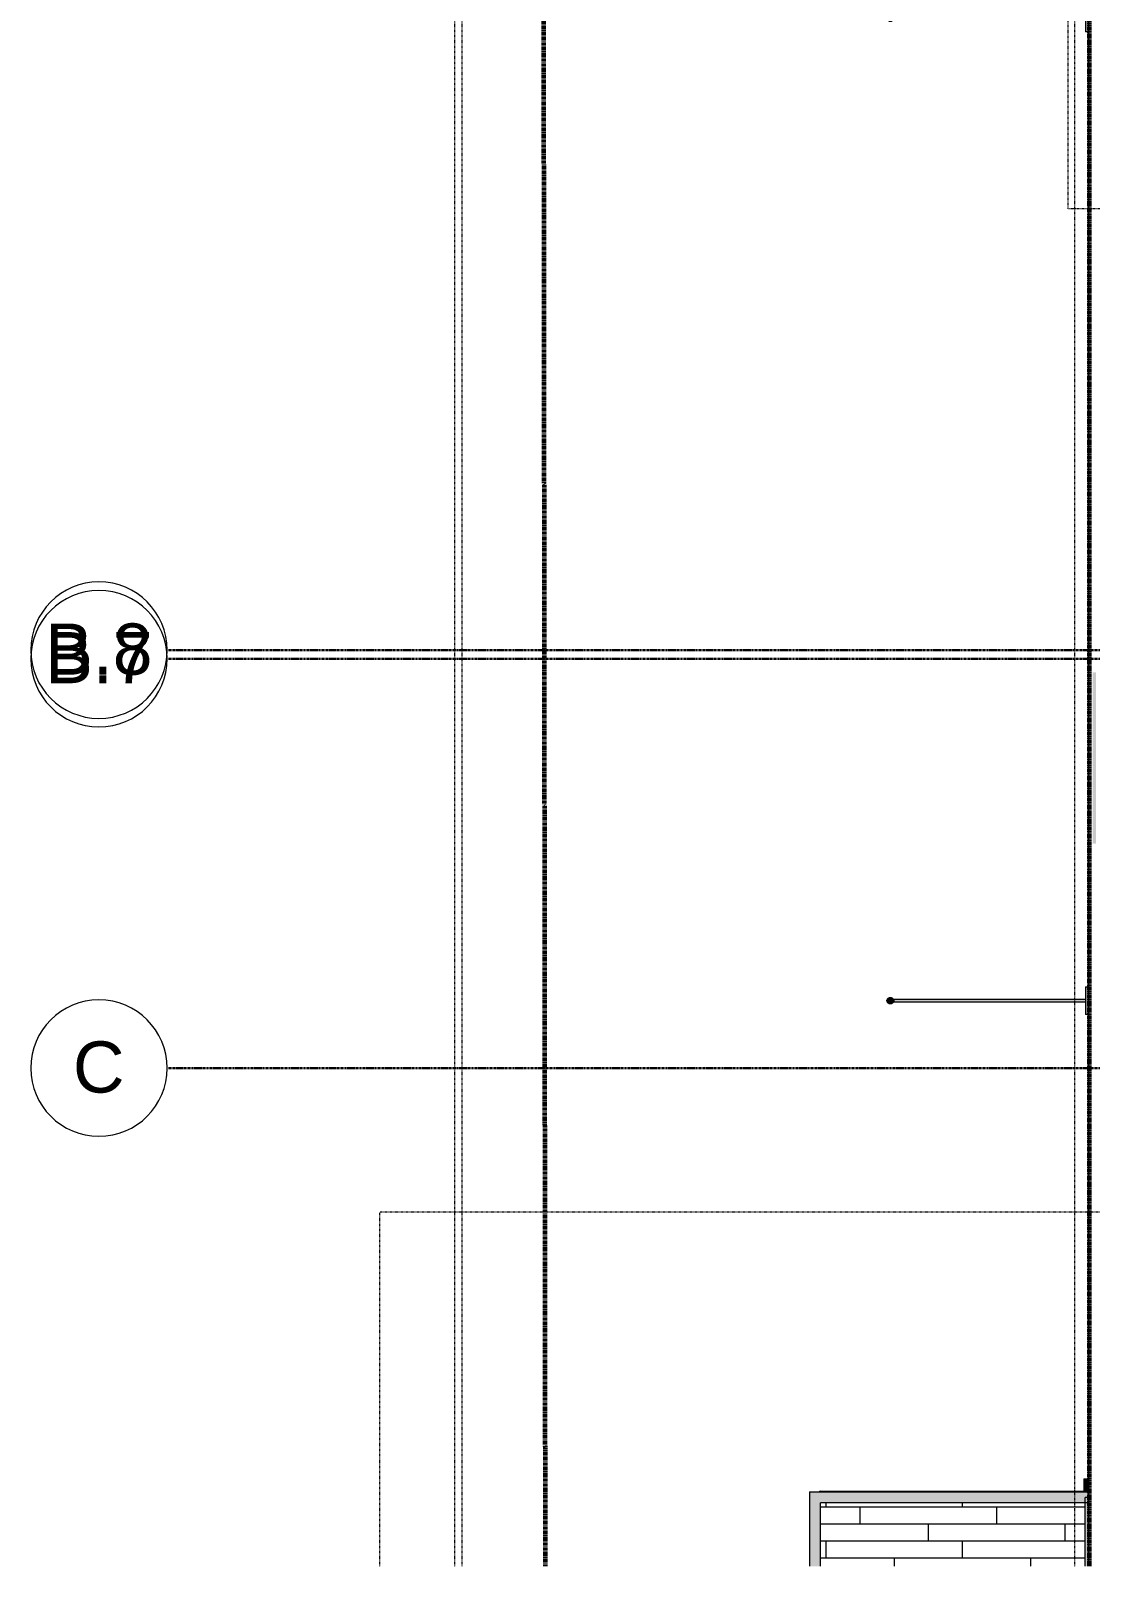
# Model space of a CAD drawing. Header units: inches. Extents: x -4110 to -1807, y 11006 to 12281.
# Drawn here: x -4109 to -3860.6, y 11070.4 to 11430.5 of the extents above; entities that cross this region are included whole.
import ezdxf

# ---------------------------------------------------------------- set-up
doc = ezdxf.new("R2010")
doc.units = ezdxf.units.IN
doc.header["$MEASUREMENT"] = 0
for name, pattern in [('Aligning Line 1_8_', [0.25, 0.125, -0.125]), ('Aligning Line 1_8__2_', [0.25, 0.125, -0.125]), ('Dash 1_16_', [0.125, 0.0625, -0.0625]), ('Double Dash 3_8_', [1, 0.375, -0.125, 0.125, -0.125, 0.125, -0.125]), ('Grid Line 1_2_', [0.875, 0.5, -0.125, 0.125, -0.125])]:
    doc.linetypes.add(name, pattern=pattern)
for name, color, linetype, lineweight in [('0-1', 7, 'Continuous', 5), ('0-3', 7, 'Continuous', 9), ('0-4', 50, 'Double Dash 3_8_', 60), ('0-5', 165, 'Continuous', 5), ('A-FLOR-PATT-1', 35, 'Continuous', 9), ('A-WALL-4', 90, 'Continuous', 18), ('A-WALL-9', 255, 'Continuous', 18), ('C-PROP-LINE-1', 50, 'Double Dash 3_8_', 60), ('C-PROP-LINE-2', 50, 'Dash 1_16_', 60), ('G-ANNO-SYMB', 111, 'Aligning Line 1_8_', 9), ('G-ANNO-SYMB-1', 147, 'Aligning Line 1_8_', 9), ('G-ANNO-SYMB-2', 147, 'Aligning Line 1_8__2_', 9), ('S-BEAM-1', 55, 'Continuous', 9), ('S-BEAM-2', 254, 'Continuous', 9), ('S-BEAM-3', 7, 'Continuous', 9), ('S-BEAM-5', 50, 'Continuous', 60), ('S-GRID-1', 1, 'Grid Line 1_2_', 30), ('S-GRID-IDEN', 1, 'Continuous', 9), ('S-GRID-IDEN-1', 147, 'Continuous', 9)]:
    doc.layers.add(name, color=color, linetype=linetype, lineweight=lineweight)
doc.styles.add('Arial', font='arial.ttf', dxfattribs={"height": 12})

# ---------------------------------------------------------------- blocks, each defined once
blk = doc.blocks.new('CTR - 1st Phase - Unit Layouts_rvt-1-ENLARGED RCP - 2ND FLOOR PLAN - EAST')
at = {"layer": 'G-ANNO-SYMB-1'}
blk.add_line((-4009.53, 11070.36), (-4009.53, 12240.75), dxfattribs=at)
blk = doc.blocks.new('Basic Wall _ EXT - FIBER CEMENT - LARGE - ___-2505168-ENLARGED RCP - 2ND FLOOR PLAN - EAST')
at = {"layer": 'A-WALL-4'}
blk.add_hatch(color=256, dxfattribs=at).paths.add_polyline_path([(-3860.94, 11070.36), (-3860.94, 11433.2), (-3860.97, 11433.2), (-3860.97, 11070.36)], flags=0)
h = blk.add_hatch(color=256, dxfattribs=at)
h.paths.add_polyline_path([(-3860.22, 11070.36), (-3860.22, 11164.78), (-3860.32, 11164.78), (-3860.32, 11200.28), (-3860.29, 11200.28), (-3860.29, 11202.74), (-3860.22, 11202.74), (-3860.22, 11279.98), (-3860.32, 11279.98), (-3860.32, 11351.48), (-3860.29, 11351.48), (-3860.29, 11356.4), (-3860.22, 11356.4), (-3860.24, 11356.78), (-3860.32, 11356.78), (-3860.32, 11392.28), (-3860.29, 11392.28), (-3860.29, 11394.74), (-3860.22, 11394.74), (-3860.22, 11433.2), (-3860.94, 11433.2), (-3860.94, 11070.36)], flags=0)
h.paths.add_polyline_path([(-3859.97, 11239.83), (-3859.22, 11239.83), (-3859.22, 11279.98), (-3859.97, 11279.98), (-3859.97, 11241.58)], flags=0)
for p, q in [((-3860.97, 11433.2), (-3860.97, 11070.36)), ((-3860.94, 11433.2), (-3860.94, 11070.36))]:
    blk.add_line(p, q, dxfattribs=at)
blk = doc.blocks.new('Walls 35 - Walls 1-3281031-ENLARGED RCP - 2ND FLOOR PLAN - EAST')
at = {"layer": 'S-BEAM-1'}
for points in [[(-3923.91, 11087.79), (-3923.6, 11087.79), (-3923.65, 11087.87), (-3923.83, 11087.96), (-3923.95, 11087.96), (-3924.1, 11087.87), (-3924.12, 11087.79), (-3923.95, 11087.79)], [(-3862.1, 11087.79), (-3862.1, 11087.98), (-3923.79, 11087.96), (-3923.65, 11087.87), (-3923.6, 11087.79), (-3867.13, 11087.79)]]:
    blk.add_hatch(color=256, dxfattribs=at).paths.add_polyline_path(points, flags=0)
at = {"layer": 'S-BEAM-2'}
blk.add_hatch(color=256, dxfattribs=at).paths.add_polyline_path([(-3862.1, 11087.79), (-3860.97, 11087.79), (-3860.97, 11090.85), (-3862.1, 11090.85), (-3862.1, 11087.79)], flags=0)
at = {"layer": 'S-BEAM-3'}
for p, q in [((-3923.87, 11087.98), (-3862.1, 11087.98)), ((-3862.1, 11090.85), (-3860.97, 11090.85)), ((-3862.1, 11090.85), (-3862.1, 11087.79))]:
    blk.add_line(p, q, dxfattribs=at)
for start_param, end_param in [(0, 1.047198), (5.235988, 6.283185)]:
    blk.add_ellipse((-3923.87, 11087.6), major_axis=(0, 0.375), ratio=0.850805, start_param=start_param, end_param=end_param, dxfattribs=at)
blk = doc.blocks.new('Walls 37 - Walls 3-3281055-ENLARGED RCP - 2ND FLOOR PLAN - EAST')
at = {"layer": 'A-WALL-9'}
for points in [[(-3923.83, 11070.36), (-3923.83, 11085.26), (-3861.75, 11085.26), (-3861.75, 11086.46), (-3860.97, 11086.46), (-3860.97, 11087.79), (-3926.36, 11087.79), (-3926.36, 11070.36), (-3924.17, 11070.36)], [(-3860.97, 11070.36), (-3860.97, 11086.46), (-3861.75, 11086.46), (-3861.75, 11070.36)]]:
    blk.add_hatch(color=256, dxfattribs=at).paths.add_polyline_path(points, flags=0)
at = {"layer": 'A-WALL-4'}
for p, q in [((-3926.36, 11087.79), (-3926.36, 11070.36)), ((-3926.36, 11087.79), (-3860.97, 11087.79)), ((-3860.97, 11085.26), (-3923.83, 11085.26)), ((-3923.83, 11070.36), (-3923.83, 11085.26)), ((-3860.97, 11086.46), (-3861.75, 11086.46)), ((-3861.75, 11070.36), (-3861.75, 11086.46))]:
    blk.add_line(p, q, dxfattribs=at)
blk = doc.blocks.new('Walls 1 - Walls 1-3299424-ENLARGED RCP - 2ND FLOOR PLAN - EAST')
at = {"layer": 'S-BEAM-1'}
for points in [[(-3907.42, 11433.03), (-3907.2, 11433.08), (-3907.05, 11433.19), (-3907, 11433.31), (-3906.99, 11433.5), (-3907.05, 11433.62), (-3907.21, 11433.73), (-3907.42, 11433.78), (-3907.63, 11433.73), (-3907.78, 11433.61), (-3907.85, 11433.45), (-3907.79, 11433.21), (-3907.71, 11433.12), (-3907.52, 11433.04)], [(-3861.72, 11433.03), (-3861.72, 11433.78), (-3907.31, 11433.76), (-3907.12, 11433.68), (-3907, 11433.54), (-3906.98, 11433.36), (-3907.05, 11433.19), (-3907.21, 11433.07), (-3907.31, 11433.03), (-3867.13, 11433.03)]]:
    blk.add_hatch(color=256, dxfattribs=at).paths.add_polyline_path(points, flags=0)
at = {"layer": 'S-BEAM-2'}
blk.add_hatch(color=256, dxfattribs=at).paths.add_polyline_path([(-3860.97, 11430.15), (-3860.97, 11433.2), (-3860.22, 11433.2), (-3860.22, 11436.65), (-3861.72, 11436.65), (-3861.72, 11430.15)], flags=0)
at = {"layer": 'S-BEAM-3'}
for p, q in [((-3861.72, 11436.65), (-3860.22, 11436.65)), ((-3861.72, 11436.65), (-3861.72, 11430.15)), ((-3907.42, 11433.78), (-3861.72, 11433.78)), ((-3861.72, 11433.03), (-3907.42, 11433.03)), ((-3860.97, 11430.15), (-3861.72, 11430.15))]:
    blk.add_line(p, q, dxfattribs=at)
at = {"layer": 'S-BEAM-5', "flags": 128}
for points in [[(-3907.42, 11433.03), (-3907.52, 11433.04), (-3907.62, 11433.07), (-3907.71, 11433.12), (-3907.78, 11433.19), (-3907.83, 11433.27), (-3907.85, 11433.36), (-3907.85, 11433.45), (-3907.83, 11433.54), (-3907.78, 11433.62), (-3907.71, 11433.68), (-3907.62, 11433.73), (-3907.52, 11433.77), (-3907.42, 11433.78)], [(-3907.42, 11433.78), (-3907.31, 11433.77), (-3907.21, 11433.73), (-3907.12, 11433.68), (-3907.05, 11433.62), (-3907, 11433.54), (-3906.98, 11433.45), (-3906.98, 11433.36), (-3907, 11433.27), (-3907.05, 11433.19), (-3907.12, 11433.12), (-3907.21, 11433.07), (-3907.31, 11433.04), (-3907.42, 11433.03)]]:
    blk.add_lwpolyline(points, dxfattribs=at)
blk = doc.blocks.new('Walls 4 - Walls 1-3299456-ENLARGED RCP - 2ND FLOOR PLAN - EAST')
at = {"layer": 'S-BEAM-1'}
for points in [[(-3907.42, 11202.63), (-3907.2, 11202.68), (-3907.05, 11202.79), (-3907, 11202.91), (-3906.99, 11203.1), (-3907.05, 11203.22), (-3907.21, 11203.33), (-3907.42, 11203.38), (-3907.63, 11203.33), (-3907.78, 11203.21), (-3907.85, 11203.05), (-3907.79, 11202.81), (-3907.71, 11202.72), (-3907.52, 11202.64)], [(-3907.05, 11202.63), (-3861.72, 11202.64), (-3861.72, 11203.38), (-3907.31, 11203.36), (-3907.12, 11203.28), (-3907, 11203.14), (-3906.98, 11202.96), (-3907.05, 11202.79), (-3907.21, 11202.67), (-3907.31, 11202.63), (-3907.12, 11202.63)]]:
    blk.add_hatch(color=256, dxfattribs=at).paths.add_polyline_path(points, flags=0)
at = {"layer": 'S-BEAM-2'}
blk.add_hatch(color=256, dxfattribs=at).paths.add_polyline_path([(-3860.97, 11199.75), (-3860.97, 11206.25), (-3861.72, 11206.25), (-3861.72, 11199.75)], flags=0)
at = {"layer": 'S-BEAM-3'}
for p, q in [((-3861.72, 11206.25), (-3860.97, 11206.25)), ((-3861.72, 11206.25), (-3861.72, 11199.75)), ((-3907.42, 11203.38), (-3861.72, 11203.38)), ((-3861.72, 11202.63), (-3907.42, 11202.63)), ((-3860.97, 11199.75), (-3861.72, 11199.75))]:
    blk.add_line(p, q, dxfattribs=at)
at = {"layer": 'S-BEAM-5', "flags": 128}
for points in [[(-3907.42, 11202.63), (-3907.52, 11202.64), (-3907.62, 11202.67), (-3907.71, 11202.72), (-3907.78, 11202.79), (-3907.83, 11202.87), (-3907.85, 11202.96), (-3907.85, 11203.05), (-3907.83, 11203.14), (-3907.78, 11203.22), (-3907.71, 11203.28), (-3907.62, 11203.33), (-3907.52, 11203.37), (-3907.42, 11203.38)], [(-3907.42, 11203.38), (-3907.31, 11203.37), (-3907.21, 11203.33), (-3907.12, 11203.28), (-3907.05, 11203.22), (-3907, 11203.14), (-3906.98, 11203.05), (-3906.98, 11202.96), (-3907, 11202.87), (-3907.05, 11202.79), (-3907.12, 11202.72), (-3907.21, 11202.67), (-3907.31, 11202.64), (-3907.42, 11202.63)]]:
    blk.add_lwpolyline(points, dxfattribs=at)
blk = doc.blocks.new('Family - ___-1878357-ENLARGED RCP - 2ND FLOOR PLAN - EAST')
at = {"layer": 'C-PROP-LINE-1'}
blk.add_line((-3989.42, 12089.69), (-3988.36, 11070.36), dxfattribs=at)
blk = doc.blocks.new('Family - ___-2835860-ENLARGED RCP - 2ND FLOOR PLAN - EAST')
at = {"layer": 'C-PROP-LINE-2'}
blk.add_line((-3860.72, 11070.36), (-3860.72, 11434.39), dxfattribs=at)
blk = doc.blocks.new('Family - ___-2835932-ENLARGED RCP - 2ND FLOOR PLAN - EAST')
at = {"layer": 'C-PROP-LINE-2'}
blk.add_line((-3860.72, 11070.36), (-3860.72, 12118.59), dxfattribs=at)
blk = doc.blocks.new('CTR - 1st Phase - Shell_rvt-1-ENLARGED RCP - 2ND FLOOR PLAN - EAST')
at = {"layer": 'A-FLOR-PATT-1'}
h = blk.add_hatch(dxfattribs=at)
h.set_pattern_fill('FP_33', color=256, style=0, pattern_type=2)
h.set_pattern_definition([(180, (-2298.484, 11620.327), (5e-16, 4), []), (90, (-2298.484, 11620.327), (8, 8), [4, -28]), (90, (-2314.484, 11624.327), (8, 8), [4, -28])])
h.paths.add_polyline_path([(-3923.83, 11070.36), (-3861.75, 11070.36), (-3861.75, 11085.26), (-3923.83, 11085.26), (-3923.83, 11079.82)], flags=0)
at = {"layer": '0-3'}
for name in ['Basic Wall _ EXT - FIBER CEMENT - LARGE - ___-2505168-ENLARGED RCP - 2ND FLOOR PLAN - EAST', 'Walls 1 - Walls 1-3299424-ENLARGED RCP - 2ND FLOOR PLAN - EAST', 'Walls 4 - Walls 1-3299456-ENLARGED RCP - 2ND FLOOR PLAN - EAST', 'Walls 37 - Walls 3-3281055-ENLARGED RCP - 2ND FLOOR PLAN - EAST', 'Walls 35 - Walls 1-3281031-ENLARGED RCP - 2ND FLOOR PLAN - EAST']:
    blk.add_blockref(name, (0, 0), dxfattribs=at)
at = {"layer": '0-4'}
for name in ['Family - ___-1878357-ENLARGED RCP - 2ND FLOOR PLAN - EAST', 'Family - ___-2835932-ENLARGED RCP - 2ND FLOOR PLAN - EAST', 'Family - ___-2835860-ENLARGED RCP - 2ND FLOOR PLAN - EAST']:
    blk.add_blockref(name, (0, 0), dxfattribs=at)
blk = doc.blocks.new('CTR - 1st Phase -Stairs _ Elevators_rvt-1-ENLARGED RCP - 2ND FLOOR PLAN - EAST')
at = {"layer": 'G-ANNO-SYMB-1'}
for p, q in [((-3865.75, 11388.71), (-3865.75, 11608.39)), ((-3429.67, 11388.71), (-3865.75, 11388.71))]:
    blk.add_line(p, q, dxfattribs=at)
blk = doc.blocks.new('Grid - Grid Head - Circle-1738874-ENLARGED RCP - 2ND FLOOR PLAN - EAST')
at = {"layer": 'S-GRID-IDEN-1'}
for start, end in [(360, 180), (180, 360)]:
    blk.add_arc((0, 0), 0.25, start, end, dxfattribs=at)
blk = doc.blocks.new('CTR - 1st Phase - Structure_rvt-1-ENLARGED RCP - 2ND FLOOR PLAN - EAST')
at = {"layer": 'G-ANNO-SYMB-2'}
for p, q in [((-4007.78, 11070.36), (-4007.78, 12243.6)), ((-3864.19, 11070.36), (-3864.19, 12122.03))]:
    blk.add_line(p, q, dxfattribs=at)
at = {"layer": 'S-GRID-1'}
for p, q in [((-1807.14, 11285.19), (-4076.95, 11285.19)), ((-1807.14, 11283.19), (-4076.95, 11283.19)), ((-1807.14, 11187.19), (-4076.95, 11187.19))]:
    blk.add_line(p, q, dxfattribs=at)
at = {"layer": '0-5', "xscale": 63.99999999999997, "yscale": 63.99999999999997, "zscale": 63.99999999999997, "rotation": 89.99999999999986}
for p in [(-4092.95, 11285.19), (-4092.95, 11283.19), (-4092.95, 11187.19)]:
    blk.add_blockref('Grid - Grid Head - Circle-1738874-ENLARGED RCP - 2ND FLOOR PLAN - EAST', p, dxfattribs=at)
at = {"layer": 'S-GRID-IDEN', "char_height": 12, "attachment_point": 1, "style": 'Arial'}
for s, insert, width in [('B.8', (-4105.56, 11291.44), 30.502), ('B.7', (-4105.56, 11289.44), 30.502), ('C', (-4099.06, 11193.44), 14.746)]:
    blk.add_mtext(s, dxfattribs=dict(at, insert=insert, width=width))

msp = doc.modelspace()

# ---------------------------------------------------------------- linework, layer by layer
at = {"layer": 'G-ANNO-SYMB'}
for p in [(-4027.08, 11070.36), (-1871.64, 11153.43)]:
    msp.add_line(p, (-4027.08, 11153.43), dxfattribs=at)

# ---------------------------------------------------------------- block references
at = {"layer": '0-1'}
for name in ['CTR - 1st Phase - Structure_rvt-1-ENLARGED RCP - 2ND FLOOR PLAN - EAST', 'CTR - 1st Phase -Stairs _ Elevators_rvt-1-ENLARGED RCP - 2ND FLOOR PLAN - EAST', 'CTR - 1st Phase - Shell_rvt-1-ENLARGED RCP - 2ND FLOOR PLAN - EAST', 'CTR - 1st Phase - Unit Layouts_rvt-1-ENLARGED RCP - 2ND FLOOR PLAN - EAST']:
    msp.add_blockref(name, (0, 0), dxfattribs=at)

doc.saveas('drawing.dxf')
